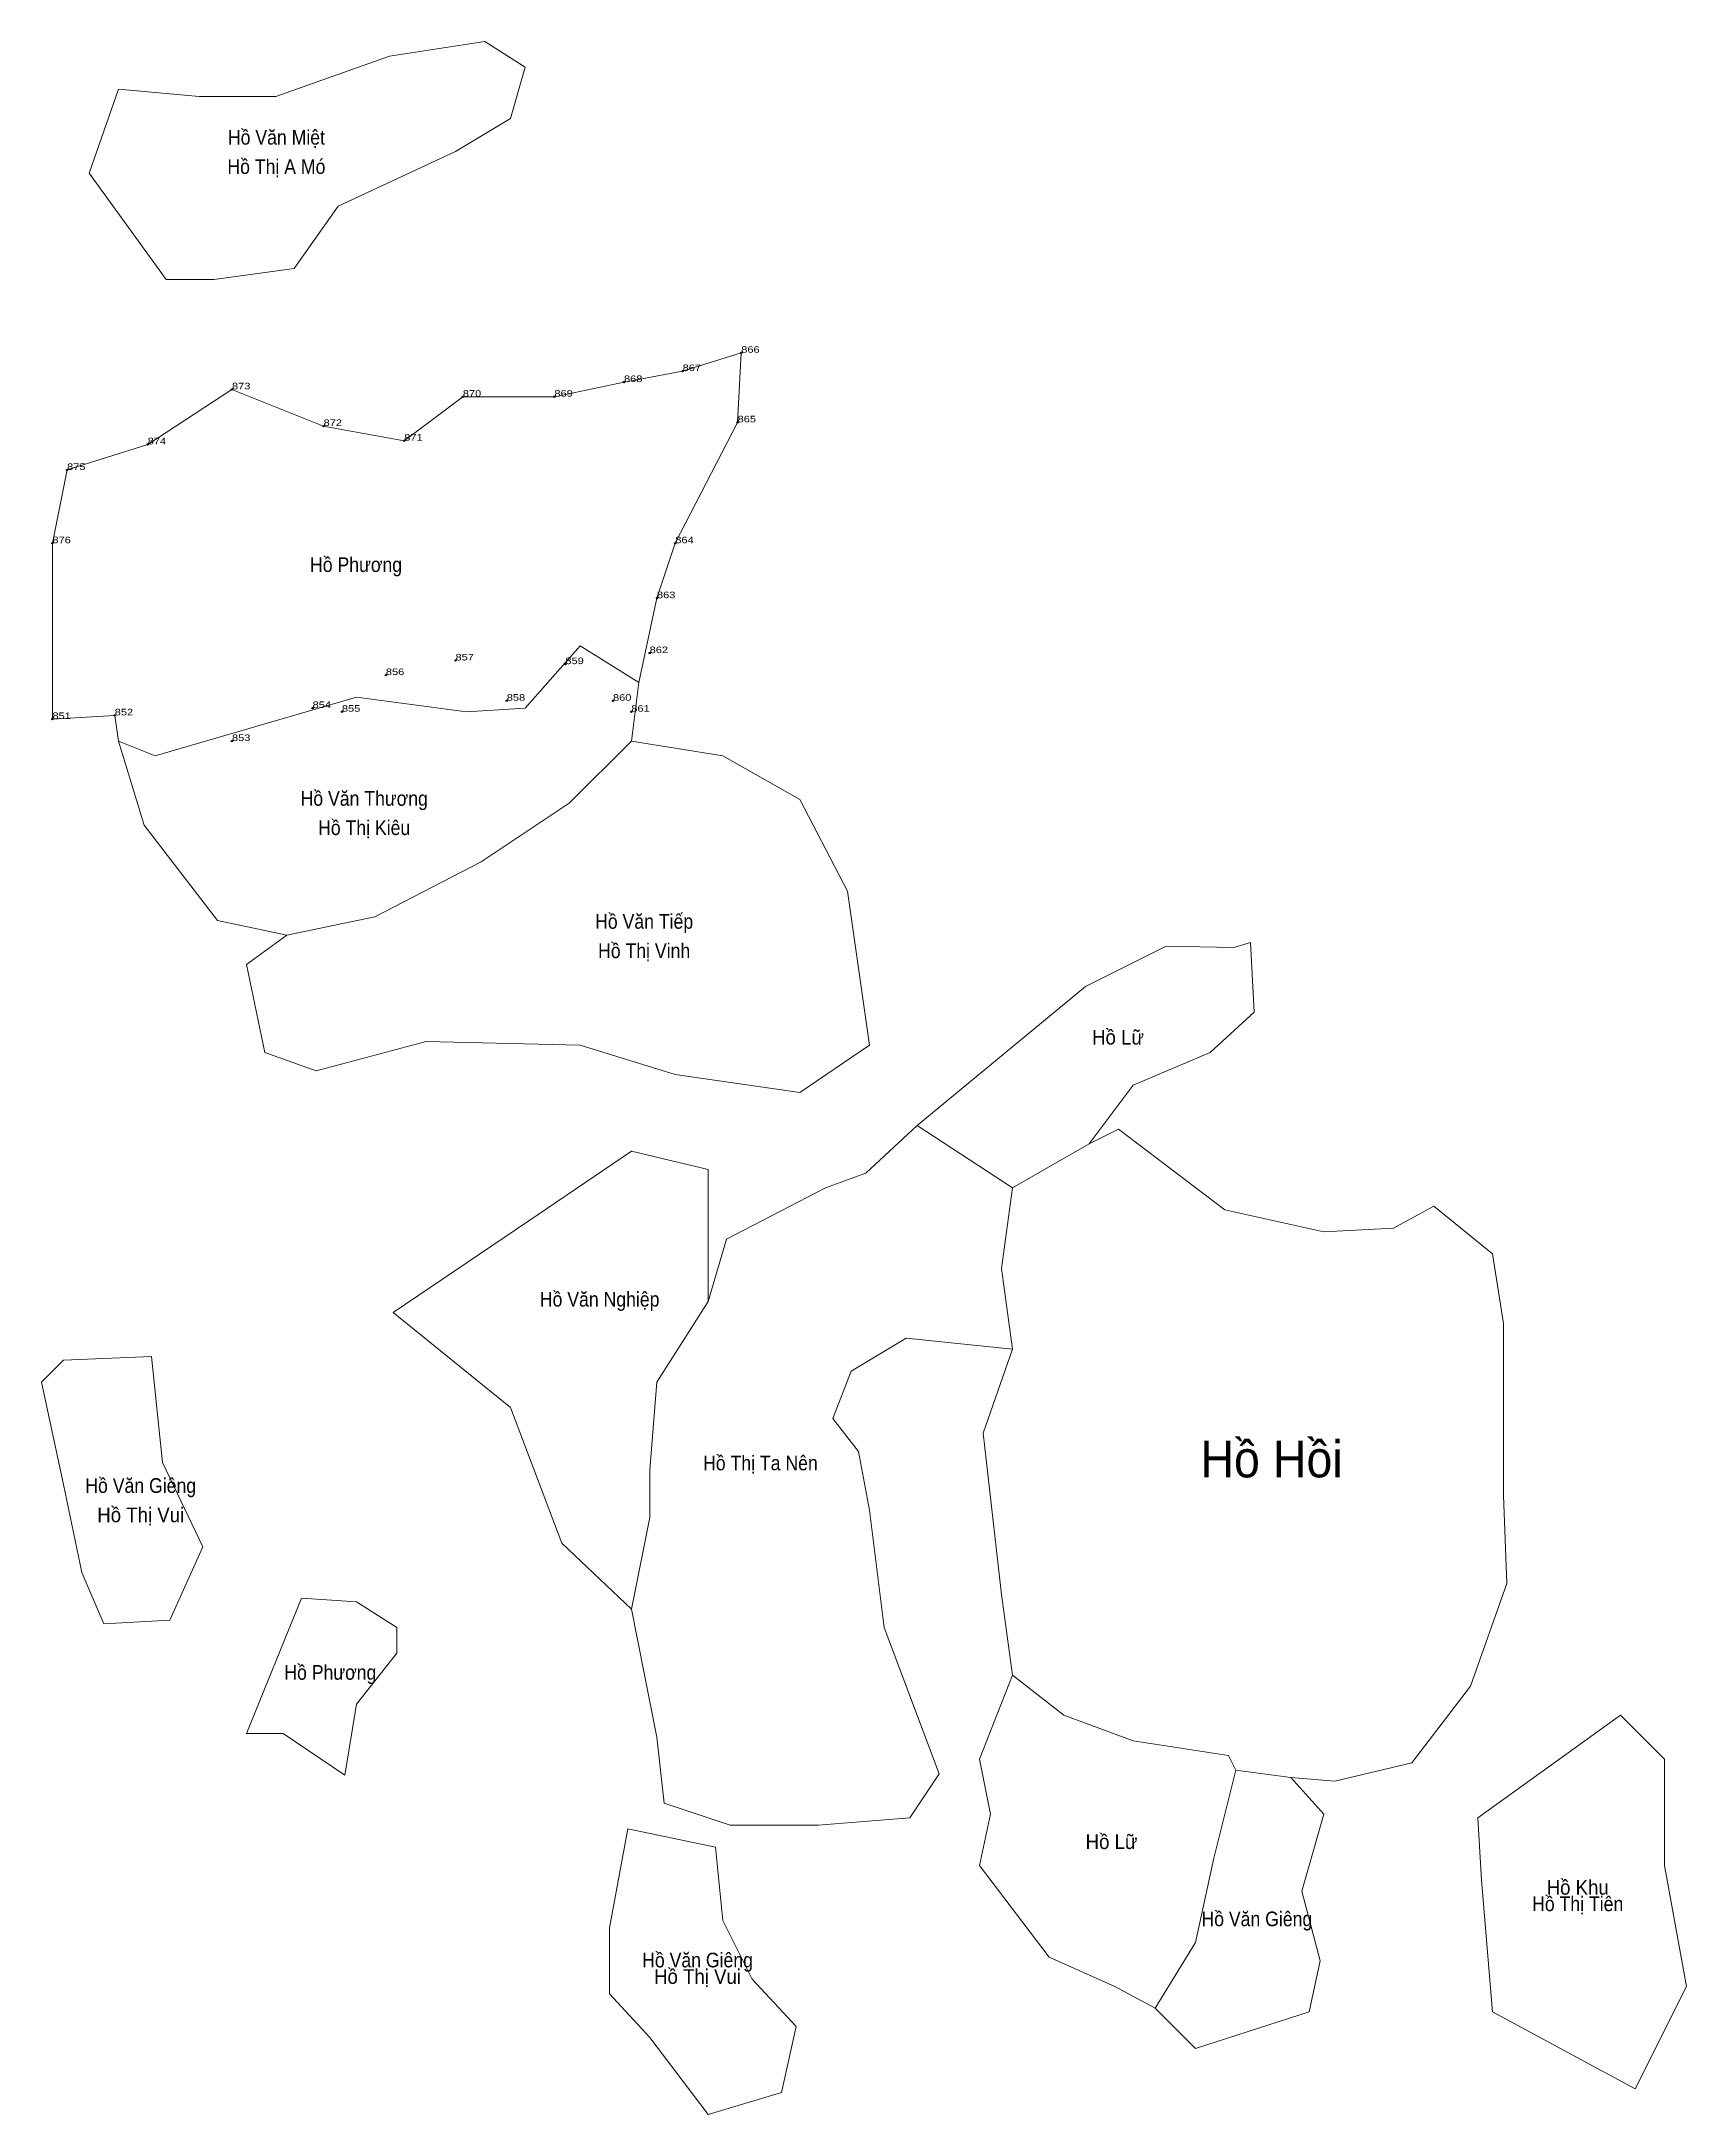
# Model space of a CAD drawing. Header units: metres. Extents: x 549244 to 555620, y 1839739 to 1842785.
# Drawn here: x 553411 to 553860, y 1840701 to 1841267 of the extents above; entities that cross this region are included whole.
import ezdxf
from ezdxf.enums import TextEntityAlignment as Align

# ---------------------------------------------------------------- set-up
doc = ezdxf.new("R2010")
doc.units = ezdxf.units.M
doc.header["$LTSCALE"] = 0.72
doc.header["$PDMODE"] = 32
doc.header["$PDSIZE"] = 0.36
doc.layers.add('10', color=7, linetype='Continuous', lineweight=13)
doc.layers.add('15', color=7, linetype='Continuous', lineweight=13)
for name, color, linetype in [('12', 7, 'Continuous'), ('14', 7, 'Continuous'), ('7', 7, 'Continuous')]:
    doc.layers.add(name, color=color, linetype=linetype)

msp = doc.modelspace()

# ---------------------------------------------------------------- linework, layer by layer
at = {"layer": '10'}
for q in [(553696, 1841009), (553636, 1840958)]:
    msp.add_line((553650, 1840971), q, dxfattribs=at)
for points in [[(553432, 1841076), (553431, 1841083), (553414, 1841082), (553414, 1841130), (553418, 1841150), (553440, 1841157), (553463, 1841172), (553488, 1841162), (553510, 1841158), (553526, 1841170), (553551, 1841170), (553570, 1841174), (553586, 1841177), (553602, 1841182), (553601, 1841163), (553584, 1841130), (553579, 1841115), (553574, 1841092)], [(553650, 1840971), (553676, 1840954), (553697, 1840966), (553709, 1840982), (553730, 1840991), (553742, 1841002), (553741, 1841021), (553736.42, 1841019.6), (553718, 1841020), (553696, 1841009)], [(553752, 1840793), (553764, 1840792), (553785, 1840797), (553801, 1840818), (553811, 1840846), (553810, 1840870), (553810, 1840894), (553810, 1840917), (553807, 1840936), (553791, 1840949), (553780, 1840943), (553761, 1840942), (553734, 1840948), (553705, 1840970), (553697, 1840966)], [(553593, 1840923), (553598, 1840940), (553625, 1840954), (553636, 1840958)], [(553676, 1840954), (553673, 1840932), (553676, 1840910), (553668, 1840887), (553673, 1840843), (553676, 1840821)], [(553572, 1840839), (553579, 1840804), (553581, 1840786), (553599, 1840780), (553623, 1840780), (553648, 1840782), (553656, 1840794), (553641, 1840834), (553637, 1840866), (553634, 1840882), (553627, 1840891), (553632, 1840904), (553647, 1840913), (553676, 1840910)], [(553715, 1840730), (553704, 1840736), (553686, 1840744), (553667, 1840769), (553670, 1840783), (553667, 1840798), (553676, 1840821), (553690, 1840810), (553709, 1840803), (553735, 1840799), (553737, 1840795)]]:
    msp.add_lwpolyline(points, dxfattribs=at)
for points in [[(553593, 1840959), (553572, 1840964), (553544, 1840945), (553507, 1840920), (553539, 1840894), (553553, 1840857), (553572, 1840839), (553577, 1840864), (553577, 1840877), (553579, 1840901), (553593, 1840923)], [(553467, 1840805), (553482, 1840842), (553497, 1840841), (553508, 1840834), (553508, 1840827), (553497, 1840813), (553493.84, 1840793.63), (553477, 1840805)]]:
    msp.add_lwpolyline(points, close=True, dxfattribs=at)
at = {"layer": '15'}
for points in [[(553454, 1841252), (553432, 1841254), (553424, 1841231), (553445, 1841202), (553458, 1841202), (553480, 1841205), (553492, 1841222), (553524, 1841237), (553539, 1841246), (553543, 1841260), (553532, 1841267), (553506, 1841263), (553475, 1841252)], [(553467, 1841015), (553478, 1841023), (553502, 1841028), (553531, 1841043), (553555, 1841059), (553572, 1841076), (553597, 1841072), (553618, 1841060), (553631, 1841035), (553637, 1840993), (553618, 1840980), (553584, 1840985), (553558, 1840993), (553516, 1840994), (553486, 1840986), (553472, 1840991)], [(553417, 1840907), (553441, 1840908), (553444, 1840879), (553455, 1840856), (553446, 1840836), (553428, 1840835), (553422, 1840849), (553417, 1840873), (553411, 1840901)], [(553807, 1840729), (553804, 1840765), (553803, 1840782), (553842, 1840810), (553854, 1840798), (553854, 1840769), (553860, 1840736), (553846, 1840708)], [(553757, 1840729), (553760, 1840743), (553755, 1840762), (553761, 1840783), (553752, 1840793), (553737, 1840795), (553731, 1840771), (553726, 1840748), (553715, 1840730), (553726, 1840719)], [(553613, 1840707), (553617, 1840725), (553605, 1840738), (553597, 1840754), (553595, 1840774), (553571, 1840779), (553566, 1840752), (553566, 1840734), (553577, 1840722), (553593, 1840701)]]:
    msp.add_lwpolyline(points, close=True, dxfattribs=at)
msp.add_lwpolyline([(553478, 1841023), (553459, 1841027), (553439, 1841053), (553432, 1841076), (553442, 1841072), (553497, 1841088), (553527, 1841084), (553543, 1841085), (553558, 1841102), (553574, 1841092), (553572, 1841076)], dxfattribs=at)
at = {"layer": '7'}
for p in [(553602, 1841182), (553586, 1841177), (553463, 1841172), (553526, 1841170), (553551, 1841170), (553570, 1841174), (553488, 1841162), (553601, 1841163), (553440, 1841157), (553510, 1841158), (553418, 1841150), (553414, 1841130), (553584, 1841130), (553579, 1841115), (553524, 1841098), (553554, 1841097), (553577, 1841100), (553505, 1841094), (553485, 1841085), (553538, 1841087), (553567, 1841087), (553414, 1841082), (553431, 1841083), (553493, 1841084), (553572, 1841084), (553463, 1841076)]:
    msp.add_point(p, dxfattribs=at)

# ---------------------------------------------------------------- texts
at = {"layer": '10'}
for s, width, p in [('Hồ Phương', 0.9, (553496.86, 1841122.16)), ('Hồ Lữ', 0.95, (553704.82, 1840993.14)), ('Hồ Văn Nghiệp', 0.9, (553563.35, 1840921.6)), ('Hồ Thị Ta Nên', 0.9, (553607.23, 1840876.89)), ('Hồ Phương', 0.9, (553489.84, 1840819.71)), ('Hồ Lữ', 0.95, (553703.06, 1840773.49))]:
    msp.add_text(s, height=4, dxfattribs=dict(at, width=width)).set_placement(p, align=Align.CENTER)
at = {"layer": '12', "width": 1.25}
for s, p in [('866', (553602, 1841182)), ('868', (553570, 1841174)), ('867', (553586, 1841177)), ('873', (553463, 1841172)), ('870', (553526, 1841170)), ('869', (553551, 1841170)), ('865', (553601, 1841163)), ('874', (553440, 1841157)), ('872', (553488, 1841162)), ('871', (553510, 1841158)), ('875', (553418, 1841150)), ('876', (553414, 1841130)), ('864', (553584, 1841130)), ('863', (553579, 1841115)), ('862', (553577, 1841100)), ('857', (553524, 1841098)), ('859', (553554, 1841097)), ('856', (553505, 1841094)), ('852', (553431, 1841083)), ('854', (553485, 1841085)), ('855', (553493, 1841084)), ('858', (553538, 1841087)), ('860', (553567, 1841087)), ('861', (553572, 1841084)), ('851', (553414, 1841082)), ('853', (553463, 1841076))]:
    msp.add_text(s, height=1.8, dxfattribs=at).set_placement(p)
at = {"layer": '14', "width": 0.95}
msp.add_text('Hồ Hồi', height=10, dxfattribs=at).set_placement((553746.73, 1840874.96), align=Align.CENTER)
at = {"layer": '15'}
for s, width, p in [('Hồ Văn Miệt', 0.9, (553475.13, 1841238.83)), ('Hồ Thị A Mó', 0.9, (553475.12, 1841230.83)), ('Hồ Văn Thương', 0.9, (553499.09, 1841058.33)), ('Hồ Thị Kiêu', 0.9, (553499.08, 1841050.33)), ('Hồ Văn Tiếp', 0.9, (553575.49, 1841024.75)), ('Hồ Thị Vinh', 0.9, (553575.49, 1841016.75)), ('Hồ Văn Giêng', 0.9, (553438.09, 1840870.73)), ('Hồ Thị Vui', 0.95, (553438.09, 1840862.73)), ('Hồ Khu', 0.95, (553830.3, 1840761.03)), ('Hồ Văn Giêng', 0.9, (553742.72, 1840752.42)), ('Hồ Thị Tiên', 0.9, (553830.3, 1840756.53)), ('Hồ Văn Giêng', 0.9, (553590.07, 1840741.18)), ('Hồ Thị Vui', 0.95, (553590.06, 1840736.68))]:
    msp.add_text(s, height=4, dxfattribs=dict(at, width=width)).set_placement(p, align=Align.CENTER)

doc.saveas('drawing.dxf')
